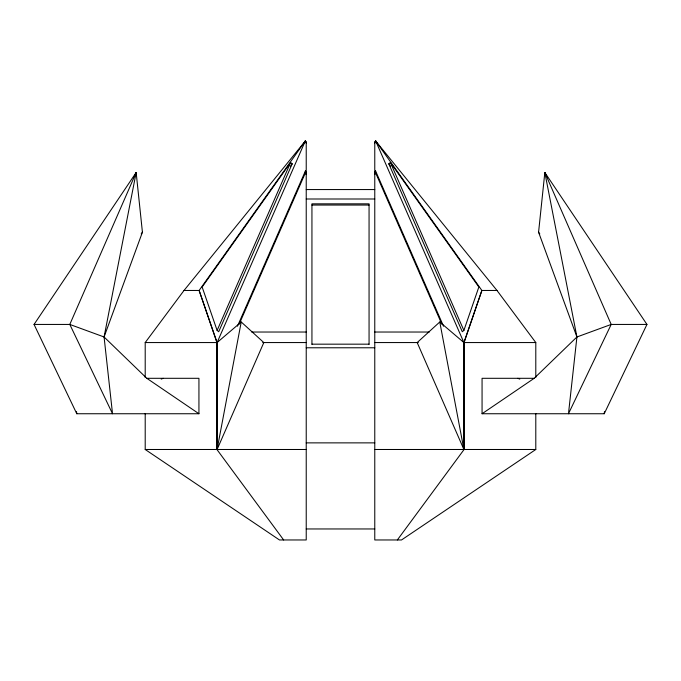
<?xml version="1.0" encoding="UTF-8"?>
<svg xmlns="http://www.w3.org/2000/svg" width="681" height="681" viewBox="0 0 681 681"><rect width="100%" height="100%" fill="white"/><g stroke="black" fill="none" stroke-linecap="round" stroke-linejoin="round"><path stroke-width="1.02" d="M576.926 336.976L544.834 172.523L611.197 324.437L568.473 413.742L576.926 336.976L538.577 232.204L544.834 172.523L646.95 324.437L604.226 413.742L482.063 413.742L482.063 378.304L534.193 378.304L576.926 336.976L611.197 324.437L646.95 324.437M604.226 413.742L604.456 411.639M217.094 449.486L241.227 321.994L263.819 342.56L217.094 449.486L217.094 342.56L199.124 290.464L305.284 141.035L306.229 142.184L306.229 539.965L279.474 539.965L145.206 449.486L145.206 413.486M104.074 336.976L142.423 232.204L136.166 172.523L69.802 324.437L112.527 413.742L104.074 336.976L136.166 172.523L34.05 324.437L76.774 413.742L198.937 413.742L198.937 378.304L146.807 378.304L104.074 336.976L69.802 324.437L34.05 324.437M397.346 539.965L464.084 449.486L464.084 342.56L481.876 290.464L375.716 141.035L374.771 142.184L374.771 539.965L401.526 539.965L535.794 449.486L535.794 413.486M463.88 330.421L478.854 287.016L390.392 162.495L388.808 163.806L462.297 331.732L463.88 330.421L390.392 162.495M535.794 342.56L463.906 342.56L439.773 321.994L417.181 342.56L463.906 449.486L463.906 342.56L481.876 290.464L496.985 290.464L535.794 342.56L535.794 377.495M134.957 175.46L136.166 172.523M217.12 330.421L290.608 162.495L292.192 163.806L218.703 331.732L217.12 330.421L202.146 287.016L290.608 162.495M145.206 377.495L145.206 342.56L217.094 342.56L305.284 141.035L306.229 142.346M237.482 326.208L305.411 170.965L306.229 172.778M239.176 324.147L305.411 172.778L305.411 170.965M374.771 143.146L375.716 141.035L496.985 290.464M374.771 172.778L375.589 170.965L443.518 326.208M374.771 174.591L375.589 170.965M304.381 142.959L305.284 141.035L305.914 142.355M375.086 142.355L375.716 141.035L376.619 142.959M141.197 233.932L142.423 232.204M290.344 166.402L292.192 163.806M374.771 142.346L375.716 141.035L463.906 342.56M145.206 342.56L184.015 290.464L305.284 141.035L306.229 143.146M217.094 342.56L241.227 321.994M482.063 413.742L534.193 378.304M161.218 379.104L163.185 378.304M306.229 189.556L374.771 189.556M306.229 198.997L374.771 198.997M311.941 205.049L369.059 205.049M184.015 290.464L199.124 290.464L216.916 342.56L216.916 449.486L283.654 539.965M251.706 332.03L306.229 332.03M374.771 332.03L429.294 332.03M262.721 342.56L306.229 342.56M374.771 342.56L418.279 342.56M311.941 344.169L369.059 344.169M306.229 347.778L374.771 347.778M306.229 442.871L374.771 442.871M145.206 449.486L306.229 449.486M374.771 449.486L535.794 449.486M306.229 528.958L374.771 528.958M517.815 378.304L519.782 379.104M146.807 378.304L198.937 413.742M388.808 163.806L390.656 166.402M538.577 232.204L539.803 233.932M305.411 172.778L306.229 174.591M375.589 172.778L441.824 324.147M544.834 172.523L546.043 175.46M439.773 321.994L463.906 449.486M76.544 411.639L76.774 413.742M369.059 344.314L369.059 203.84L311.941 203.84L311.941 344.314"/></g></svg>
